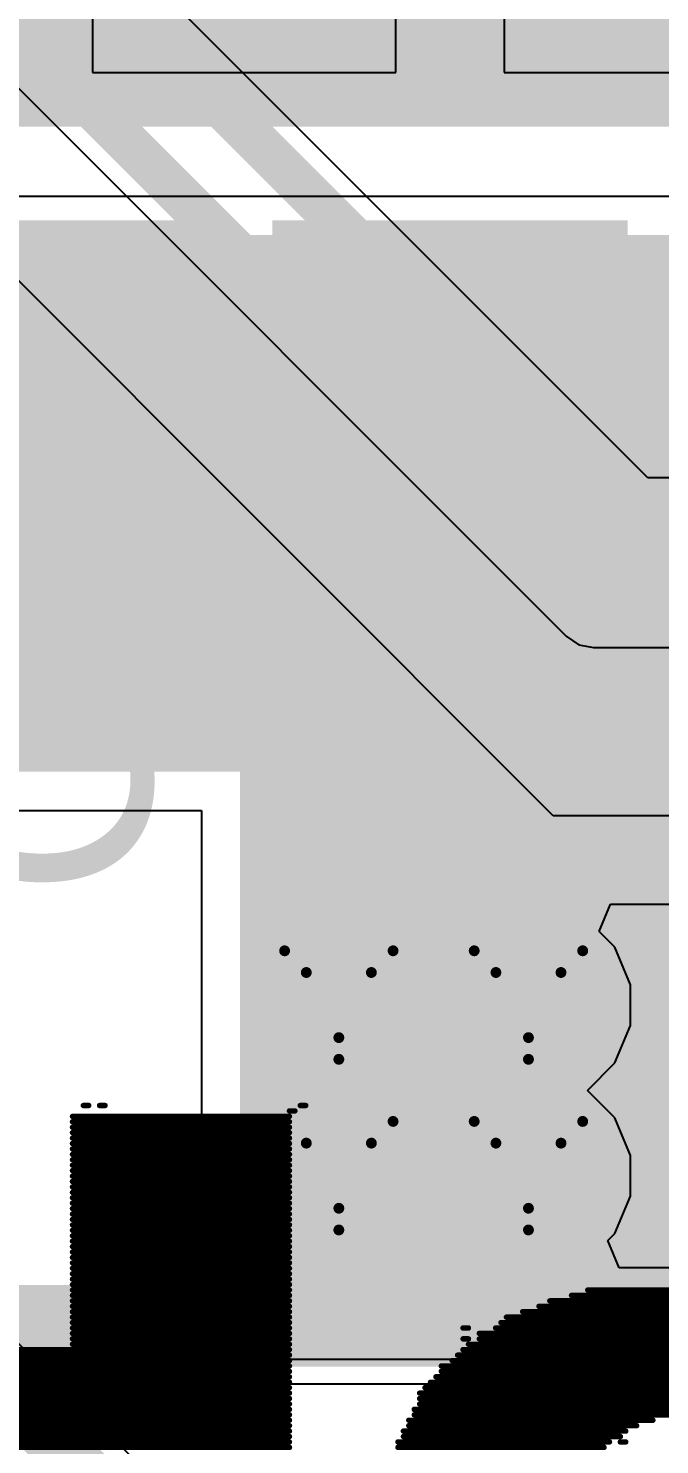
# Model space of a CAD drawing. Header units: millimetres. Extents: x -6 to 194, y -120 to 229.
# Drawn here: x 33.5 to 36.45, y 16.92 to 23.55 of the extents above; entities that cross this region are included whole.
import ezdxf

# ---------------------------------------------------------------- set-up
doc = ezdxf.new("R2010")
doc.units = ezdxf.units.MM
for name, color, linetype in [('BottomLayer', 5, 'Continuous'), ('BottomOverlay', 54, 'Continuous'), ('BottomSolder', 6, 'Continuous'), ('DrillDrawing', 1, 'Continuous'), ('TopLayer', 1, 'Continuous'), ('TopOverlay', 2, 'Continuous'), ('TopPaste', 8, 'Continuous'), ('TopSolder', 216, 'Continuous'), ('ViaHoleLayer', 16, 'Continuous')]:
    doc.layers.add(name, color=color, linetype=linetype)
doc.styles.add('Arial', font='', dxfattribs={"height": 0.2})
doc.styles.get('Arial').set_extended_font_data('Arial')

# ---------------------------------------------------------------- blocks, each defined once
blk = doc.blocks.new('R___1206_28')
at = {"layer": 'TopLayer'}
for points in [[(-2.032, 0.889), (-0.508, 0.889), (-0.508, -0.889), (-2.032, -0.889)], [(0.508, 0.889), (2.032, 0.889), (2.032, -0.889), (0.508, -0.889)]]:
    blk.add_hatch(color=1, dxfattribs=at).paths.add_polyline_path(points)
at = {"layer": 'TopPaste'}
for points in [[(-2.032, 0.889), (-0.508, 0.889), (-0.508, -0.889), (-2.032, -0.889)], [(0.508, 0.889), (2.032, 0.889), (2.032, -0.889), (0.508, -0.889)]]:
    blk.add_hatch(color=8, dxfattribs=at).paths.add_polyline_path(points)
at = {"layer": 'TopSolder'}
for points in [[(-2.1336, 0.9906), (-0.4064, 0.9906), (-0.4064, -0.9906), (-2.1336, -0.9906)], [(0.4064, 0.9906), (2.1336, 0.9906), (2.1336, -0.9906), (0.4064, -0.9906)]]:
    blk.add_hatch(color=216, dxfattribs=at).paths.add_polyline_path(points)
at = {"layer": 'TopOverlay', "const_width": 0.127}
for points in [[(-2.1336, 0.9906), (2.1336, 0.9906)], [(-2.1336, -0.9906), (-2.1336, 0.9906)], [(2.1336, -0.9906), (2.1336, 0.9906)], [(-2.1336, -0.9906), (2.1336, -0.9906)]]:
    blk.add_lwpolyline(points, dxfattribs=at)
at = {"layer": 'TopOverlay', "const_width": 0.0635}
for points in [[(-2.16535, 0.9906, 1), (-2.10185, 0.9906, 1)], [(-2.16535, 0.9906, 1), (-2.10185, 0.9906, 1)], [(2.10185, 0.9906, 1), (2.16535, 0.9906, 1)], [(2.10185, 0.9906, 1), (2.16535, 0.9906, 1)], [(-2.16535, -0.9906, 1), (-2.10185, -0.9906, 1)], [(-2.16535, -0.9906, 1), (-2.10185, -0.9906, 1)], [(2.10185, -0.9906, 1), (2.16535, -0.9906, 1)], [(2.10185, -0.9906, 1), (2.16535, -0.9906, 1)]]:
    blk.add_lwpolyline(points, format="xyb", close=True, dxfattribs=at)
blk = doc.blocks.new('C___0805_67')
at = {"layer": 'TopLayer'}
for points in [[(-1.524, 0.762), (-0.508, 0.762), (-0.508, -0.762), (-1.524, -0.762)], [(0.508, 0.762), (1.524, 0.762), (1.524, -0.762), (0.508, -0.762)]]:
    blk.add_hatch(color=1, dxfattribs=at).paths.add_polyline_path(points)
at = {"layer": 'TopPaste'}
for points in [[(-1.524, 0.762), (-0.508, 0.762), (-0.508, -0.762), (-1.524, -0.762)], [(0.508, 0.762), (1.524, 0.762), (1.524, -0.762), (0.508, -0.762)]]:
    blk.add_hatch(color=8, dxfattribs=at).paths.add_polyline_path(points)
at = {"layer": 'TopSolder'}
for points in [[(-1.594, 0.832), (-0.438, 0.832), (-0.438, -0.832), (-1.594, -0.832)], [(0.438, 0.832), (1.594, 0.832), (1.594, -0.832), (0.438, -0.832)]]:
    blk.add_hatch(color=216, dxfattribs=at).paths.add_polyline_path(points)
at = {"layer": 'TopOverlay', "const_width": 0.127}
for points in [[(-1.6256, -0.8636), (-1.6256, 0.8636)], [(-0.6096, 0.8636), (-1.6256, 0.8636)], [(1.6256, 0.8636), (0.6096, 0.8636)], [(1.6256, -0.8636), (1.6256, 0.8636)], [(-0.6096, -0.8636), (-1.6256, -0.8636)], [(1.6256, -0.8636), (0.6096, -0.8636)]]:
    blk.add_lwpolyline(points, dxfattribs=at)
at = {"layer": 'TopOverlay', "const_width": 0.0635}
for points in [[(-1.6574, 0.8636, 1), (-1.5938, 0.8636, 1)], [(-1.6574, 0.8636, 1), (-1.5938, 0.8636, 1)], [(-0.6413, 0.8636, 1), (-0.5778, 0.8636, 1)], [(0.5778, 0.8636, 1), (0.6413, 0.8636, 1)], [(1.5938, 0.8636, 1), (1.6574, 0.8636, 1)], [(1.5938, 0.8636, 1), (1.6574, 0.8636, 1)], [(-1.6574, -0.8636, 1), (-1.5938, -0.8636, 1)], [(-1.6574, -0.8636, 1), (-1.5938, -0.8636, 1)], [(-0.6413, -0.8636, 1), (-0.5778, -0.8636, 1)], [(0.5778, -0.8636, 1), (0.6413, -0.8636, 1)], [(1.5938, -0.8636, 1), (1.6574, -0.8636, 1)], [(1.5938, -0.8636, 1), (1.6574, -0.8636, 1)]]:
    blk.add_lwpolyline(points, format="xyb", close=True, dxfattribs=at)
blk = doc.blocks.new('C___0805_68')
at = {"layer": 'TopLayer'}
for points in [[(-1.524, 0.762), (-0.508, 0.762), (-0.508, -0.762), (-1.524, -0.762)], [(0.508, 0.762), (1.524, 0.762), (1.524, -0.762), (0.508, -0.762)]]:
    blk.add_hatch(color=1, dxfattribs=at).paths.add_polyline_path(points)
at = {"layer": 'TopPaste'}
for points in [[(-1.524, 0.762), (-0.508, 0.762), (-0.508, -0.762), (-1.524, -0.762)], [(0.508, 0.762), (1.524, 0.762), (1.524, -0.762), (0.508, -0.762)]]:
    blk.add_hatch(color=8, dxfattribs=at).paths.add_polyline_path(points)
at = {"layer": 'TopSolder'}
for points in [[(-1.594, 0.832), (-0.438, 0.832), (-0.438, -0.832), (-1.594, -0.832)], [(0.438, 0.832), (1.594, 0.832), (1.594, -0.832), (0.438, -0.832)]]:
    blk.add_hatch(color=216, dxfattribs=at).paths.add_polyline_path(points)
at = {"layer": 'TopOverlay', "const_width": 0.127}
for points in [[(-1.6256, -0.8636), (-1.6256, 0.8636)], [(-0.6096, 0.8636), (-1.6256, 0.8636)], [(1.6256, 0.8636), (0.6096, 0.8636)], [(1.6256, -0.8636), (1.6256, 0.8636)], [(-0.6096, -0.8636), (-1.6256, -0.8636)], [(1.6256, -0.8636), (0.6096, -0.8636)]]:
    blk.add_lwpolyline(points, dxfattribs=at)
at = {"layer": 'TopOverlay', "const_width": 0.0635}
for points in [[(-1.6574, 0.8636, 1), (-1.5938, 0.8636, 1)], [(-1.6574, 0.8636, 1), (-1.5938, 0.8636, 1)], [(-0.6413, 0.8636, 1), (-0.5778, 0.8636, 1)], [(0.5778, 0.8636, 1), (0.6413, 0.8636, 1)], [(1.5938, 0.8636, 1), (1.6574, 0.8636, 1)], [(1.5938, 0.8636, 1), (1.6574, 0.8636, 1)], [(-1.6574, -0.8636, 1), (-1.5938, -0.8636, 1)], [(-1.6574, -0.8636, 1), (-1.5938, -0.8636, 1)], [(-0.6413, -0.8636, 1), (-0.5778, -0.8636, 1)], [(0.5778, -0.8636, 1), (0.6413, -0.8636, 1)], [(1.5938, -0.8636, 1), (1.6574, -0.8636, 1)], [(1.5938, -0.8636, 1), (1.6574, -0.8636, 1)]]:
    blk.add_lwpolyline(points, format="xyb", close=True, dxfattribs=at)

msp = doc.modelspace()

# ---------------------------------------------------------------- hatches: boundary and pattern name
at = {"layer": 'BottomLayer'}
h = msp.add_hatch(color=5, dxfattribs=at)
edge = h.paths.add_edge_path()
edge.add_arc((34.9504, 18.9738), 0.3, 0, 360)
h = msp.add_hatch(color=5, dxfattribs=at)
edge = h.paths.add_edge_path()
edge.add_arc((35.8383, 18.9738), 0.3, 0, 360)
h = msp.add_hatch(color=5, dxfattribs=at)
edge = h.paths.add_edge_path()
edge.add_arc((34.9504, 18.1751), 0.3, 0, 360)
h = msp.add_hatch(color=5, dxfattribs=at)
edge = h.paths.add_edge_path()
edge.add_arc((35.8383, 18.1751), 0.3, 0, 360)
at = {"layer": 'BottomSolder'}
h = msp.add_hatch(color=6, dxfattribs=at)
edge = h.paths.add_edge_path()
edge.add_arc((34.9504, 18.9738), 0.4016, 0, 360)
h = msp.add_hatch(color=6, dxfattribs=at)
edge = h.paths.add_edge_path()
edge.add_arc((35.8383, 18.9738), 0.4016, 0, 360)
h = msp.add_hatch(color=6, dxfattribs=at)
edge = h.paths.add_edge_path()
edge.add_arc((34.9504, 18.1751), 0.4016, 0, 360)
h = msp.add_hatch(color=6, dxfattribs=at)
edge = h.paths.add_edge_path()
edge.add_arc((35.8383, 18.1751), 0.4016, 0, 360)
at = {"layer": 'TopLayer'}
for points in [[(31.9399, 23.0854), (38.1629, 23.0854), (38.1629, 26.6151), (31.9399, 26.6151)], [(32.46, 20.4558), (38.1629, 20.4558), (38.1629, 22.5774), (32.46, 22.5774)], [(30.0026, 20.066), (36.5373, 20.066), (36.5373, 22.3558), (30.0026, 22.3558)], [(34.4883, 17.4974), (36.8642, 17.4974), (36.8642, 20.6058), (34.4883, 20.6058)], [(34.4883, 17.4974), (38.1629, 17.4974), (38.1629, 19.2754), (34.4883, 19.2754)]]:
    msp.add_hatch(color=1, dxfattribs=at).paths.add_polyline_path(points)
h = msp.add_hatch(color=1, dxfattribs=at)
edge = h.paths.add_edge_path()
edge.add_arc((34.9504, 18.9738), 0.3, 0, 360)
h = msp.add_hatch(color=1, dxfattribs=at)
edge = h.paths.add_edge_path()
edge.add_arc((35.8383, 18.9738), 0.3, 0, 360)
h = msp.add_hatch(color=1, dxfattribs=at)
edge = h.paths.add_edge_path()
edge.add_arc((34.9504, 18.1751), 0.3, 0, 360)
h = msp.add_hatch(color=1, dxfattribs=at)
edge = h.paths.add_edge_path()
edge.add_arc((35.8383, 18.1751), 0.3, 0, 360)
at = {"layer": 'TopSolder'}
h = msp.add_hatch(color=216, dxfattribs=at)
edge = h.paths.add_edge_path()
edge.add_arc((34.9504, 18.9738), 0.4016, 0, 360)
h = msp.add_hatch(color=216, dxfattribs=at)
edge = h.paths.add_edge_path()
edge.add_arc((35.8383, 18.9738), 0.4016, 0, 360)
h = msp.add_hatch(color=216, dxfattribs=at)
edge = h.paths.add_edge_path()
edge.add_arc((34.9504, 18.1751), 0.4016, 0, 360)
h = msp.add_hatch(color=216, dxfattribs=at)
edge = h.paths.add_edge_path()
edge.add_arc((35.8383, 18.1751), 0.4016, 0, 360)
at = {"layer": 'ViaHoleLayer'}
h = msp.add_hatch(color=16, dxfattribs=at)
edge = h.paths.add_edge_path()
edge.add_arc((34.9504, 18.9738), 0.15, 0, 360)
h = msp.add_hatch(color=16, dxfattribs=at)
edge = h.paths.add_edge_path()
edge.add_arc((35.8383, 18.9738), 0.15, 0, 360)
h = msp.add_hatch(color=16, dxfattribs=at)
edge = h.paths.add_edge_path()
edge.add_arc((34.9504, 18.1751), 0.15, 0, 360)
h = msp.add_hatch(color=16, dxfattribs=at)
edge = h.paths.add_edge_path()
edge.add_arc((35.8383, 18.1751), 0.15, 0, 360)

# ---------------------------------------------------------------- linework, layer by layer
at = {"layer": 'BottomLayer'}
for p, q in [((36.3971, 21.4411), (32.0707, 25.7675)), ((31.6885, 25.0262), (36.015, 20.6998)), ((35.954, 19.8599), (31.5381, 24.2759)), ((50.3682, 21.4411), (36.3971, 21.4411)), ((36.015, 20.6998), (36.0738, 20.6605)), ((36.0738, 20.6605), (36.1431, 20.6467)), ((36.1431, 20.6467), (50.1143, 20.6467)), ((40.8763, 19.8599), (35.954, 19.8599)), ((36.1693, 19.3186), (36.2219, 19.4456)), ((36.2219, 19.4456), (40.8763, 19.4456)), ((36.2434, 19.2445), (36.1693, 19.3186)), ((36.3161, 19.0688), (36.2434, 19.2445)), ((36.3161, 18.8788), (36.3161, 19.0688)), ((36.2434, 18.7031), (36.3161, 18.8788)), ((36.1147, 18.5744), (36.2434, 18.7031)), ((36.2434, 18.4457), (36.1147, 18.5744)), ((36.3161, 18.2701), (36.2434, 18.4457)), ((36.3161, 18.08), (36.3161, 18.2701)), ((36.2434, 17.9044), (36.3161, 18.08)), ((36.2102, 17.8712), (36.2434, 17.9044)), ((36.2628, 17.7442), (36.2102, 17.8712)), ((42.3787, 17.7442), (36.2628, 17.7442)), ((26.6438, 17.2004), (42.4913, 17.2004))]:
    msp.add_line(p, q, dxfattribs=at)
for points, const_width in [([(31.9425, 25.6393), (36.322, 21.2598)], 0.2032), ([(31.7636, 25.2075), (36.1431, 20.828)], 0.2032), ([(31.0866, 24.4344), (35.8682, 19.6528)], 0.254), ([(36.322, 21.2598), (50.3682, 21.2598)], 0.2032), ([(36.1431, 20.828), (50.1893, 20.828)], 0.2032), ([(35.8682, 19.6528), (41.3076, 19.6528)], 0.254), ([(25.9425, 17.4723), (42.4913, 17.4723)], 0.381)]:
    msp.add_lwpolyline(points, dxfattribs=dict(at, const_width=const_width))
for points, const_width in [([(36.2712, 21.2598, 1), (36.3728, 21.2598, 1)], 0.1016), ([(36.2712, 21.2598, 1), (36.3728, 21.2598, 1)], 0.1016), ([(36.0923, 20.828, 1), (36.1939, 20.828, 1)], 0.1016), ([(36.0923, 20.828, 1), (36.1939, 20.828, 1)], 0.1016), ([(35.8047, 19.6528, 1), (35.9317, 19.6528, 1)], 0.127), ([(35.8047, 19.6528, 1), (35.9317, 19.6528, 1)], 0.127)]:
    msp.add_lwpolyline(points, format="xyb", close=True, dxfattribs=dict(at, const_width=const_width))
at = {"layer": 'BottomOverlay', "const_width": 0.0254}
for points in [[(33.7539, 18.5036), (33.7793, 18.5036)], [(33.8301, 18.5036), (33.8555, 18.5036)], [(34.7699, 18.5036), (34.7953, 18.5036)], [(33.7031, 18.4528), (34.7191, 18.4528)], [(33.7031, 18.4274), (34.7191, 18.4274)], [(34.7191, 18.4782), (34.7445, 18.4782)], [(33.7031, 18.402), (34.7191, 18.402)], [(33.7031, 18.3766), (34.7191, 18.3766)], [(33.7031, 18.3512), (34.7191, 18.3512)], [(33.7031, 18.3258), (34.7191, 18.3258)], [(33.7031, 18.3004), (34.7191, 18.3004)], [(33.7031, 18.275), (34.7191, 18.275)], [(33.7031, 18.2496), (34.7191, 18.2496)], [(33.7031, 18.2242), (34.7191, 18.2242)], [(33.7031, 18.1988), (34.7191, 18.1988)], [(33.7031, 18.1734), (34.7191, 18.1734)], [(33.7031, 18.148), (34.7191, 18.148)], [(33.7031, 18.1226), (34.7191, 18.1226)], [(33.7031, 18.0972), (34.7191, 18.0972)], [(33.7031, 18.0718), (34.7191, 18.0718)], [(33.7031, 18.0464), (34.7191, 18.0464)], [(33.7031, 18.021), (34.7191, 18.021)], [(33.7031, 17.9956), (34.7191, 17.9956)], [(33.7031, 17.9702), (34.7191, 17.9702)], [(33.7031, 17.9448), (34.7191, 17.9448)], [(33.7031, 17.9194), (34.7191, 17.9194)], [(33.7031, 17.894), (34.7191, 17.894)], [(33.7031, 17.8686), (34.7191, 17.8686)], [(33.7031, 17.8432), (34.7191, 17.8432)], [(33.7031, 17.8178), (34.7191, 17.8178)], [(33.7031, 17.7924), (34.7191, 17.7924)], [(33.7031, 17.767), (34.7191, 17.767)], [(33.7031, 17.7416), (34.7191, 17.7416)], [(33.7031, 17.7162), (34.7191, 17.7162)], [(33.7031, 17.6908), (34.7191, 17.6908)], [(33.7031, 17.6654), (34.7191, 17.6654)], [(33.7031, 17.64), (34.7191, 17.64)], [(36.1161, 17.64), (36.8019, 17.64)], [(33.7031, 17.6146), (34.7191, 17.6146)], [(33.7031, 17.5892), (34.7191, 17.5892)], [(33.7031, 17.5638), (34.7191, 17.5638)], [(35.8875, 17.5638), (37.0813, 17.5638)], [(35.9383, 17.5892), (37.0305, 17.5892)], [(36.0399, 17.6146), (36.9035, 17.6146)], [(33.7031, 17.5384), (34.7191, 17.5384)], [(33.7031, 17.513), (34.7191, 17.513)], [(35.7351, 17.513), (37.1829, 17.513)], [(35.8113, 17.5384), (37.1575, 17.5384)], [(33.7031, 17.4876), (34.7191, 17.4876)], [(33.7031, 17.4622), (34.7191, 17.4622)], [(33.7031, 17.4368), (34.7191, 17.4368)], [(35.5319, 17.4622), (35.5573, 17.4622)], [(35.6081, 17.4368), (37.3353, 17.4368)], [(35.6843, 17.4622), (37.2845, 17.4622)], [(35.7097, 17.4876), (37.2337, 17.4876)], [(31.6711, 17.3606), (34.7191, 17.3606)], [(33.7031, 17.4114), (34.7191, 17.4114)], [(33.7031, 17.386), (34.7191, 17.386)], [(35.5319, 17.4114), (35.5573, 17.4114)], [(35.5319, 17.3606), (37.4115, 17.3606)], [(35.5573, 17.386), (37.3861, 17.386)], [(35.6081, 17.4114), (37.3353, 17.4114)], [(31.6711, 17.3352), (34.7191, 17.3352)], [(31.6711, 17.3098), (34.7191, 17.3098)], [(35.4811, 17.3098), (37.4623, 17.3098)], [(35.5065, 17.3352), (37.4623, 17.3352)], [(31.6711, 17.2844), (34.7191, 17.2844)], [(31.6711, 17.259), (34.7191, 17.259)], [(31.6711, 17.2336), (34.7191, 17.2336)], [(35.4049, 17.2336), (37.5385, 17.2336)], [(35.4303, 17.2844), (37.4877, 17.2844)], [(35.4303, 17.259), (37.5131, 17.259)], [(31.6711, 17.2082), (34.7191, 17.2082)], [(31.6711, 17.1828), (34.7191, 17.1828)], [(31.6711, 17.1574), (34.7191, 17.1574)], [(35.3287, 17.1574), (37.5893, 17.1574)], [(35.3541, 17.1828), (37.5639, 17.1828)], [(35.3795, 17.2082), (37.5893, 17.2082)], [(31.6711, 17.132), (34.7191, 17.132)], [(31.6711, 17.1066), (34.7191, 17.1066)], [(35.3287, 17.132), (37.6401, 17.132)], [(35.3287, 17.1066), (37.6147, 17.1066)], [(31.6711, 17.0812), (34.7191, 17.0812)], [(31.6711, 17.0558), (34.7191, 17.0558)], [(31.6711, 17.0304), (34.7191, 17.0304)], [(35.2779, 17.0304), (36.4209, 17.0304)], [(35.3033, 17.0812), (37.6401, 17.0812)], [(35.3033, 17.0558), (37.6655, 17.0558)], [(31.6711, 17.005), (34.7191, 17.005)], [(31.6711, 16.9796), (34.7191, 16.9796)], [(35.2525, 16.9796), (36.2939, 16.9796)], [(35.2779, 17.005), (36.3447, 17.005)], [(31.6711, 16.9542), (34.7191, 16.9542)], [(31.6711, 16.9288), (34.7191, 16.9288)], [(31.6711, 16.9034), (34.7191, 16.9034)], [(35.2271, 16.9288), (36.2177, 16.9288)], [(35.2271, 16.9034), (36.1923, 16.9034)], [(35.2525, 16.9542), (36.2685, 16.9542)], [(36.2685, 16.9288), (36.2939, 16.9288)]]:
    msp.add_lwpolyline(points, dxfattribs=at)
at = {"layer": 'BottomOverlay', "const_width": 0.0127}
for points in [[(33.7476, 18.5036, 1), (33.7603, 18.5036, 1)], [(33.773, 18.5036, 1), (33.7857, 18.5036, 1)], [(33.8238, 18.5036, 1), (33.8365, 18.5036, 1)], [(33.8492, 18.5036, 1), (33.8619, 18.5036, 1)], [(34.7636, 18.5036, 1), (34.7763, 18.5036, 1)], [(34.789, 18.5036, 1), (34.8017, 18.5036, 1)], [(33.6968, 18.4528, 1), (33.7095, 18.4528, 1)], [(33.6968, 18.4274, 1), (33.7095, 18.4274, 1)], [(34.7128, 18.4782, 1), (34.7255, 18.4782, 1)], [(34.7128, 18.4528, 1), (34.7255, 18.4528, 1)], [(34.7128, 18.4274, 1), (34.7255, 18.4274, 1)], [(34.7382, 18.4782, 1), (34.7509, 18.4782, 1)], [(33.6968, 18.402, 1), (33.7095, 18.402, 1)], [(33.6968, 18.3766, 1), (33.7095, 18.3766, 1)], [(33.6968, 18.3512, 1), (33.7095, 18.3512, 1)], [(34.7128, 18.402, 1), (34.7255, 18.402, 1)], [(34.7128, 18.3766, 1), (34.7255, 18.3766, 1)], [(34.7128, 18.3512, 1), (34.7255, 18.3512, 1)], [(33.6968, 18.3258, 1), (33.7095, 18.3258, 1)], [(33.6968, 18.3004, 1), (33.7095, 18.3004, 1)], [(34.7128, 18.3258, 1), (34.7255, 18.3258, 1)], [(34.7128, 18.3004, 1), (34.7255, 18.3004, 1)], [(33.6968, 18.275, 1), (33.7095, 18.275, 1)], [(33.6968, 18.2496, 1), (33.7095, 18.2496, 1)], [(33.6968, 18.2242, 1), (33.7095, 18.2242, 1)], [(34.7128, 18.275, 1), (34.7255, 18.275, 1)], [(34.7128, 18.2496, 1), (34.7255, 18.2496, 1)], [(34.7128, 18.2242, 1), (34.7255, 18.2242, 1)], [(33.6968, 18.1988, 1), (33.7095, 18.1988, 1)], [(33.6968, 18.1734, 1), (33.7095, 18.1734, 1)], [(34.7128, 18.1988, 1), (34.7255, 18.1988, 1)], [(34.7128, 18.1734, 1), (34.7255, 18.1734, 1)], [(33.6968, 18.148, 1), (33.7095, 18.148, 1)], [(33.6968, 18.1226, 1), (33.7095, 18.1226, 1)], [(33.6968, 18.0972, 1), (33.7095, 18.0972, 1)], [(34.7128, 18.148, 1), (34.7255, 18.148, 1)], [(34.7128, 18.1226, 1), (34.7255, 18.1226, 1)], [(34.7128, 18.0972, 1), (34.7255, 18.0972, 1)], [(33.6968, 18.0718, 1), (33.7095, 18.0718, 1)], [(33.6968, 18.0464, 1), (33.7095, 18.0464, 1)], [(33.6968, 18.021, 1), (33.7095, 18.021, 1)], [(34.7128, 18.0718, 1), (34.7255, 18.0718, 1)], [(34.7128, 18.0464, 1), (34.7255, 18.0464, 1)], [(34.7128, 18.021, 1), (34.7255, 18.021, 1)], [(33.6968, 17.9956, 1), (33.7095, 17.9956, 1)], [(33.6968, 17.9702, 1), (33.7095, 17.9702, 1)], [(34.7128, 17.9956, 1), (34.7255, 17.9956, 1)], [(34.7128, 17.9702, 1), (34.7255, 17.9702, 1)], [(33.6968, 17.9448, 1), (33.7095, 17.9448, 1)], [(33.6968, 17.9194, 1), (33.7095, 17.9194, 1)], [(33.6968, 17.894, 1), (33.7095, 17.894, 1)], [(34.7128, 17.9448, 1), (34.7255, 17.9448, 1)], [(34.7128, 17.9194, 1), (34.7255, 17.9194, 1)], [(34.7128, 17.894, 1), (34.7255, 17.894, 1)], [(33.6968, 17.8686, 1), (33.7095, 17.8686, 1)], [(33.6968, 17.8432, 1), (33.7095, 17.8432, 1)], [(34.7128, 17.8686, 1), (34.7255, 17.8686, 1)], [(34.7128, 17.8432, 1), (34.7255, 17.8432, 1)], [(33.6968, 17.8178, 1), (33.7095, 17.8178, 1)], [(33.6968, 17.7924, 1), (33.7095, 17.7924, 1)], [(33.6968, 17.767, 1), (33.7095, 17.767, 1)], [(34.7128, 17.8178, 1), (34.7255, 17.8178, 1)], [(34.7128, 17.7924, 1), (34.7255, 17.7924, 1)], [(34.7128, 17.767, 1), (34.7255, 17.767, 1)], [(33.6968, 17.7416, 1), (33.7095, 17.7416, 1)], [(33.6968, 17.7162, 1), (33.7095, 17.7162, 1)], [(33.6968, 17.6908, 1), (33.7095, 17.6908, 1)], [(34.7128, 17.7416, 1), (34.7255, 17.7416, 1)], [(34.7128, 17.7162, 1), (34.7255, 17.7162, 1)], [(34.7128, 17.6908, 1), (34.7255, 17.6908, 1)], [(33.6968, 17.6654, 1), (33.7095, 17.6654, 1)], [(33.6968, 17.64, 1), (33.7095, 17.64, 1)], [(34.7128, 17.6654, 1), (34.7255, 17.6654, 1)], [(34.7128, 17.64, 1), (34.7255, 17.64, 1)], [(36.1098, 17.64, 1), (36.1225, 17.64, 1)], [(33.6968, 17.6146, 1), (33.7095, 17.6146, 1)], [(33.6968, 17.5892, 1), (33.7095, 17.5892, 1)], [(33.6968, 17.5638, 1), (33.7095, 17.5638, 1)], [(34.7128, 17.6146, 1), (34.7255, 17.6146, 1)], [(34.7128, 17.5892, 1), (34.7255, 17.5892, 1)], [(34.7128, 17.5638, 1), (34.7255, 17.5638, 1)], [(35.8812, 17.5638, 1), (35.8939, 17.5638, 1)], [(35.932, 17.5892, 1), (35.9447, 17.5892, 1)], [(36.0336, 17.6146, 1), (36.0463, 17.6146, 1)], [(33.6968, 17.5384, 1), (33.7095, 17.5384, 1)], [(33.6968, 17.513, 1), (33.7095, 17.513, 1)], [(34.7128, 17.5384, 1), (34.7255, 17.5384, 1)], [(34.7128, 17.513, 1), (34.7255, 17.513, 1)], [(35.7288, 17.513, 1), (35.7415, 17.513, 1)], [(35.805, 17.5384, 1), (35.8177, 17.5384, 1)], [(33.6968, 17.4876, 1), (33.7095, 17.4876, 1)], [(33.6968, 17.4622, 1), (33.7095, 17.4622, 1)], [(33.6968, 17.4368, 1), (33.7095, 17.4368, 1)], [(34.7128, 17.4876, 1), (34.7255, 17.4876, 1)], [(34.7128, 17.4622, 1), (34.7255, 17.4622, 1)], [(34.7128, 17.4368, 1), (34.7255, 17.4368, 1)], [(35.5256, 17.4622, 1), (35.5383, 17.4622, 1)], [(35.551, 17.4622, 1), (35.5637, 17.4622, 1)], [(35.6018, 17.4368, 1), (35.6145, 17.4368, 1)], [(35.678, 17.4622, 1), (35.6907, 17.4622, 1)], [(35.7034, 17.4876, 1), (35.7161, 17.4876, 1)], [(33.6968, 17.4114, 1), (33.7095, 17.4114, 1)], [(33.6968, 17.386, 1), (33.7095, 17.386, 1)], [(34.7128, 17.4114, 1), (34.7255, 17.4114, 1)], [(34.7128, 17.386, 1), (34.7255, 17.386, 1)], [(34.7128, 17.3606, 1), (34.7255, 17.3606, 1)], [(35.5256, 17.4114, 1), (35.5383, 17.4114, 1)], [(35.5256, 17.3606, 1), (35.5383, 17.3606, 1)], [(35.551, 17.4114, 1), (35.5637, 17.4114, 1)], [(35.551, 17.386, 1), (35.5637, 17.386, 1)], [(35.6018, 17.4114, 1), (35.6145, 17.4114, 1)], [(34.7128, 17.3352, 1), (34.7255, 17.3352, 1)], [(34.7128, 17.3098, 1), (34.7255, 17.3098, 1)], [(35.4748, 17.3098, 1), (35.4875, 17.3098, 1)], [(35.5002, 17.3352, 1), (35.5129, 17.3352, 1)], [(34.7128, 17.2844, 1), (34.7255, 17.2844, 1)], [(34.7128, 17.259, 1), (34.7255, 17.259, 1)], [(34.7128, 17.2336, 1), (34.7255, 17.2336, 1)], [(35.3986, 17.2336, 1), (35.4113, 17.2336, 1)], [(35.424, 17.2844, 1), (35.4367, 17.2844, 1)], [(35.424, 17.259, 1), (35.4367, 17.259, 1)], [(34.7128, 17.2082, 1), (34.7255, 17.2082, 1)], [(34.7128, 17.1828, 1), (34.7255, 17.1828, 1)], [(34.7128, 17.1574, 1), (34.7255, 17.1574, 1)], [(35.3224, 17.1574, 1), (35.3351, 17.1574, 1)], [(35.3478, 17.1828, 1), (35.3605, 17.1828, 1)], [(35.3732, 17.2082, 1), (35.3859, 17.2082, 1)], [(34.7128, 17.132, 1), (34.7255, 17.132, 1)], [(34.7128, 17.1066, 1), (34.7255, 17.1066, 1)], [(35.3224, 17.132, 1), (35.3351, 17.132, 1)], [(35.3224, 17.1066, 1), (35.3351, 17.1066, 1)], [(34.7128, 17.0812, 1), (34.7255, 17.0812, 1)], [(34.7128, 17.0558, 1), (34.7255, 17.0558, 1)], [(34.7128, 17.0304, 1), (34.7255, 17.0304, 1)], [(35.2716, 17.0304, 1), (35.2843, 17.0304, 1)], [(35.297, 17.0812, 1), (35.3097, 17.0812, 1)], [(35.297, 17.0558, 1), (35.3097, 17.0558, 1)], [(36.4146, 17.0304, 1), (36.4273, 17.0304, 1)], [(34.7128, 17.005, 1), (34.7255, 17.005, 1)], [(34.7128, 16.9796, 1), (34.7255, 16.9796, 1)], [(35.2462, 16.9796, 1), (35.2589, 16.9796, 1)], [(35.2716, 17.005, 1), (35.2843, 17.005, 1)], [(36.2876, 16.9796, 1), (36.3003, 16.9796, 1)], [(36.3384, 17.005, 1), (36.3511, 17.005, 1)], [(34.7128, 16.9542, 1), (34.7255, 16.9542, 1)], [(34.7128, 16.9288, 1), (34.7255, 16.9288, 1)], [(34.7128, 16.9034, 1), (34.7255, 16.9034, 1)], [(35.2208, 16.9288, 1), (35.2335, 16.9288, 1)], [(35.2208, 16.9034, 1), (35.2335, 16.9034, 1)], [(35.2462, 16.9542, 1), (35.2589, 16.9542, 1)], [(36.186, 16.9034, 1), (36.1987, 16.9034, 1)], [(36.2114, 16.9288, 1), (36.2241, 16.9288, 1)], [(36.2622, 16.9542, 1), (36.2749, 16.9542, 1)], [(36.2622, 16.9288, 1), (36.2749, 16.9288, 1)], [(36.2876, 16.9288, 1), (36.3003, 16.9288, 1)]]:
    msp.add_lwpolyline(points, format="xyb", close=True, dxfattribs=at)
at = {"layer": 'DrillDrawing', "const_width": 0.0508}
for points in [[(34.6964, 19.2278), (35.2044, 19.2278)], [(34.6964, 19.2278), (34.9504, 18.7198)], [(34.9504, 18.7198), (35.2044, 19.2278)], [(35.5843, 19.2278), (36.0923, 19.2278)], [(35.5843, 19.2278), (35.8383, 18.7198)], [(35.8383, 18.7198), (36.0923, 19.2278)], [(34.798, 19.1262), (35.1028, 19.1262)], [(34.798, 19.1262), (34.9504, 18.8214)], [(34.9504, 18.8214), (35.1028, 19.1262)], [(35.6859, 19.1262), (35.9907, 19.1262)], [(35.6859, 19.1262), (35.8383, 18.8214)], [(35.8383, 18.8214), (35.9907, 19.1262)], [(34.6964, 18.4291), (35.2044, 18.4291)], [(34.6964, 18.4291), (34.9504, 17.9211)], [(34.9504, 17.9211), (35.2044, 18.4291)], [(35.5843, 18.4291), (36.0923, 18.4291)], [(35.5843, 18.4291), (35.8383, 17.9211)], [(35.8383, 17.9211), (36.0923, 18.4291)], [(34.798, 18.3275), (35.1028, 18.3275)], [(34.798, 18.3275), (34.9504, 18.0227)], [(34.9504, 18.0227), (35.1028, 18.3275)], [(35.6859, 18.3275), (35.9907, 18.3275)], [(35.6859, 18.3275), (35.8383, 18.0227)], [(35.8383, 18.0227), (35.9907, 18.3275)]]:
    msp.add_lwpolyline(points, dxfattribs=at)
at = {"layer": 'DrillDrawing', "const_width": 0.0254}
for points in [[(34.6837, 19.2278, 1), (34.7091, 19.2278, 1)], [(34.6837, 19.2278, 1), (34.7091, 19.2278, 1)], [(35.1917, 19.2278, 1), (35.2171, 19.2278, 1)], [(35.1917, 19.2278, 1), (35.2171, 19.2278, 1)], [(35.5716, 19.2278, 1), (35.597, 19.2278, 1)], [(35.5716, 19.2278, 1), (35.597, 19.2278, 1)], [(36.0796, 19.2278, 1), (36.105, 19.2278, 1)], [(36.0796, 19.2278, 1), (36.105, 19.2278, 1)], [(34.7853, 19.1262, 1), (34.8107, 19.1262, 1)], [(34.7853, 19.1262, 1), (34.8107, 19.1262, 1)], [(35.0901, 19.1262, 1), (35.1155, 19.1262, 1)], [(35.0901, 19.1262, 1), (35.1155, 19.1262, 1)], [(35.6732, 19.1262, 1), (35.6986, 19.1262, 1)], [(35.6732, 19.1262, 1), (35.6986, 19.1262, 1)], [(35.978, 19.1262, 1), (36.0034, 19.1262, 1)], [(35.978, 19.1262, 1), (36.0034, 19.1262, 1)], [(34.9377, 18.8214, 1), (34.9631, 18.8214, 1)], [(34.9377, 18.8214, 1), (34.9631, 18.8214, 1)], [(35.8256, 18.8214, 1), (35.851, 18.8214, 1)], [(35.8256, 18.8214, 1), (35.851, 18.8214, 1)], [(34.9377, 18.7198, 1), (34.9631, 18.7198, 1)], [(34.9377, 18.7198, 1), (34.9631, 18.7198, 1)], [(35.8256, 18.7198, 1), (35.851, 18.7198, 1)], [(35.8256, 18.7198, 1), (35.851, 18.7198, 1)], [(34.6837, 18.4291, 1), (34.7091, 18.4291, 1)], [(34.6837, 18.4291, 1), (34.7091, 18.4291, 1)], [(35.1917, 18.4291, 1), (35.2171, 18.4291, 1)], [(35.1917, 18.4291, 1), (35.2171, 18.4291, 1)], [(35.5716, 18.4291, 1), (35.597, 18.4291, 1)], [(35.5716, 18.4291, 1), (35.597, 18.4291, 1)], [(36.0796, 18.4291, 1), (36.105, 18.4291, 1)], [(36.0796, 18.4291, 1), (36.105, 18.4291, 1)], [(34.7853, 18.3275, 1), (34.8107, 18.3275, 1)], [(34.7853, 18.3275, 1), (34.8107, 18.3275, 1)], [(35.0901, 18.3275, 1), (35.1155, 18.3275, 1)], [(35.0901, 18.3275, 1), (35.1155, 18.3275, 1)], [(35.6732, 18.3275, 1), (35.6986, 18.3275, 1)], [(35.6732, 18.3275, 1), (35.6986, 18.3275, 1)], [(35.978, 18.3275, 1), (36.0034, 18.3275, 1)], [(35.978, 18.3275, 1), (36.0034, 18.3275, 1)], [(34.9377, 18.0227, 1), (34.9631, 18.0227, 1)], [(34.9377, 18.0227, 1), (34.9631, 18.0227, 1)], [(35.8256, 18.0227, 1), (35.851, 18.0227, 1)], [(35.8256, 18.0227, 1), (35.851, 18.0227, 1)], [(34.9377, 17.9211, 1), (34.9631, 17.9211, 1)], [(34.9377, 17.9211, 1), (34.9631, 17.9211, 1)], [(35.8256, 17.9211, 1), (35.851, 17.9211, 1)], [(35.8256, 17.9211, 1), (35.851, 17.9211, 1)]]:
    msp.add_lwpolyline(points, format="xyb", close=True, dxfattribs=at)
at = {"layer": 'TopLayer'}
for p, q in [((33.7969, 24.1014), (33.7969, 23.3394)), ((35.2165, 23.3394), (35.2165, 24.1014)), ((35.7245, 24.1014), (35.7245, 23.3394)), ((33.7969, 23.3394), (35.2165, 23.3394)), ((35.7245, 23.3394), (37.1469, 23.3394)), ((38.1629, 22.7587), (32.7329, 22.7587)), ((32.5909, 19.8847), (34.307, 19.8847)), ((34.307, 19.8847), (34.307, 19.2754)), ((34.307, 19.2754), (34.307, 17.4974)), ((41.4105, 9.4284), (32.0141, 18.8248)), ((34.307, 17.4974), (34.3208, 17.428)), ((34.3208, 17.428), (34.3601, 17.3692)), ((34.3601, 17.3692), (34.4189, 17.3299)), ((34.4189, 17.3299), (34.4883, 17.3161)), ((34.4883, 17.3161), (38.1629, 17.3161))]:
    msp.add_line(p, q, dxfattribs=at)
at = {"layer": 'TopLayer', "const_width": 0.254}
msp.add_lwpolyline([(31.1401, 19.4058), (41.5543, 8.9916)], dxfattribs=at)

# ---------------------------------------------------------------- block references
at = {"rotation": 270}
for name, p in [('C___0805_68', (33.5429, 23.0854)), ('C___0805_67', (35.4705, 23.0854))]:
    msp.add_blockref(name, p, dxfattribs=at)
msp.add_blockref('R___1206_28', (38.504, 18.3864))

# ---------------------------------------------------------------- texts
at = {"layer": 'TopOverlay', "style": 'Arial'}
msp.add_text('C8', height=1.016, rotation=90, dxfattribs=at).set_placement((34.0733, 19.4761))

doc.saveas('drawing.dxf')
